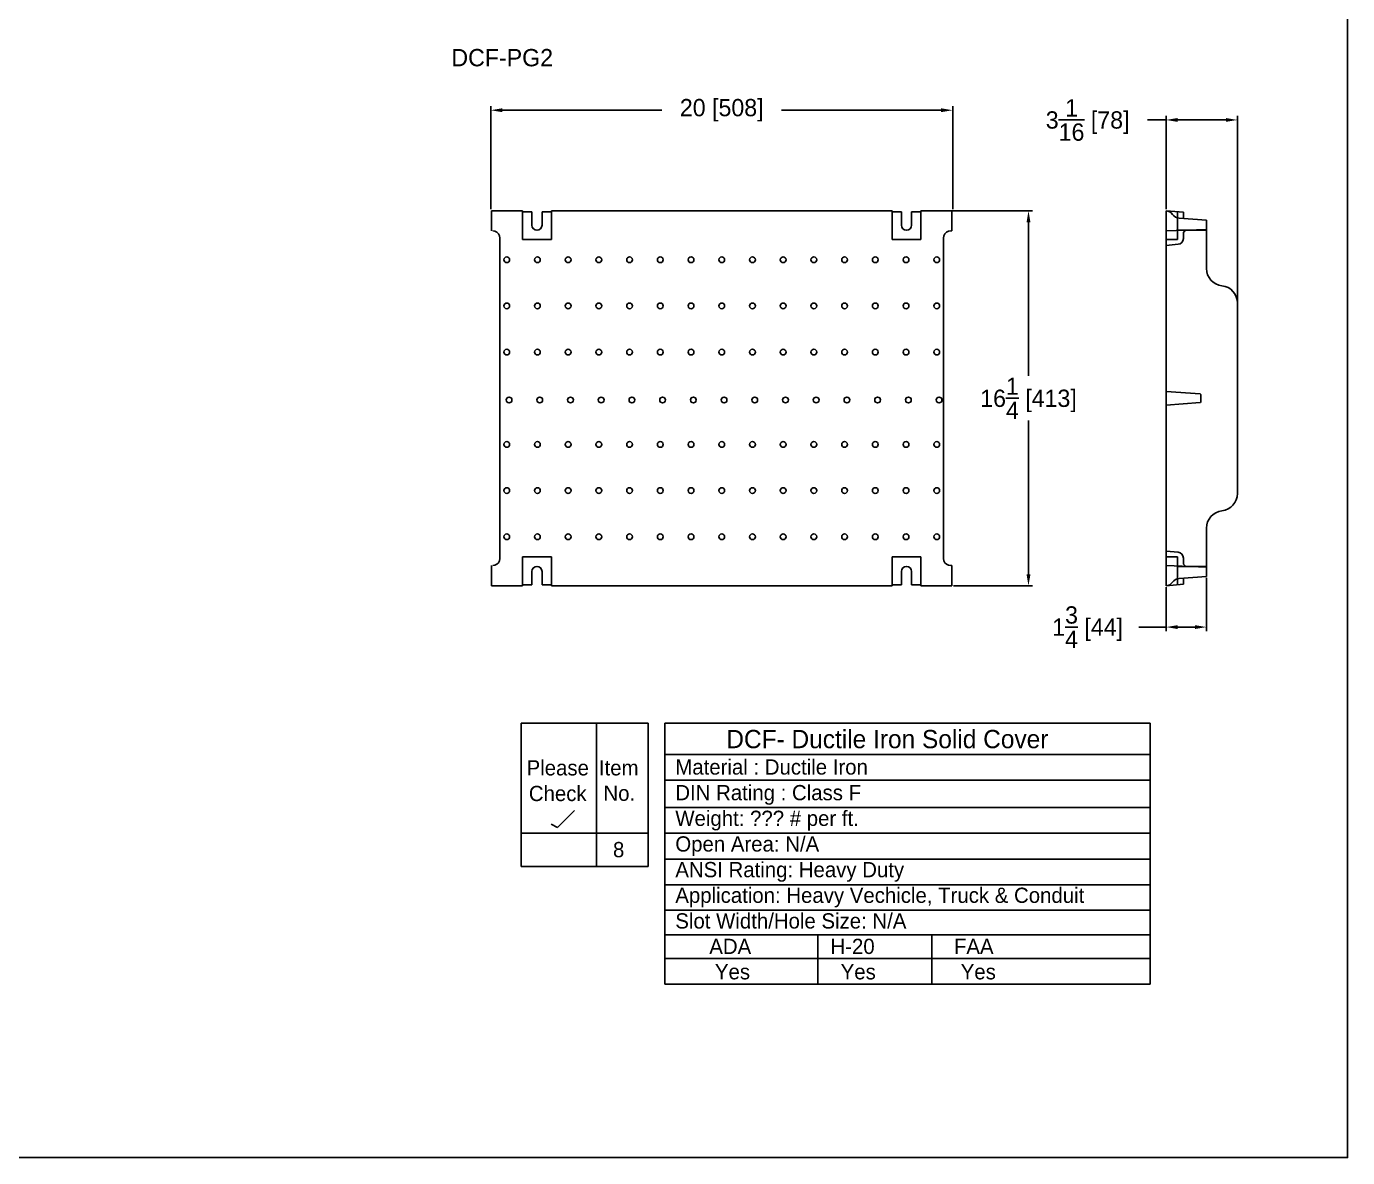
# Model space of a CAD drawing. Extents: x 168 to 616, y -89 to 7.
# Drawn here: x 395 to 452.2, y -89.4 to -40.4 of the extents above; entities that cross this region are included whole.
import ezdxf

# ---------------------------------------------------------------- set-up
doc = ezdxf.new("R2010")
doc.units = 0
doc.header["$LTSCALE"] = 0.5
doc.header["$MEASUREMENT"] = 0
doc.layers.get('0').update_dxf_attribs({"linetype": 'CONTINUOUS'})
doc.layers.get('DEFPOINTS').update_dxf_attribs({"linetype": 'CONTINUOUS'})
doc.layers.add('DIM', color=2, linetype='CONTINUOUS')
doc.styles.add('FT_FONT', font='ROMANS.SHX', dxfattribs={"width": 0.9})
doc.dimstyles.get("Standard").update_dxf_attribs({"dimtxt": 0.75, "dimasz": 0.18, "dimexe": 0.18, "dimexo": 0.0625, "dimgap": 0.09375, "dimtad": 0, "dimtih": 1, "dimtoh": 1, "dimdec": 4, "dimzin": 0, "dimdsep": 46, "dimlunit": 5, "dimtxsty": 'FT_FONT', "dimcen": 0.09, "dimclrt": 256, "dimadec": 0, "dimazin": 0, "dimtp": 0.03125, "dimtfac": 1, "dimtdec": 4, "dimtofl": 0, "dimtmove": 0, "dimatfit": 3, "dimfxl": 0, "dimtolj": 1, "dimtzin": 0, "dimarcsym": 0})

# ---------------------------------------------------------------- blocks, each defined once
blk = doc.blocks.new('*D34')
at = {"color": 0, "lineweight": -2}
for p, q in [((444.349, -44.468), (443.547, -44.468)), ((444.349, -48.337), (444.349, -44.288)), ((444.849, -44.468), (446.939, -44.468)), ((447.439, -53.568), (447.439, -44.288))]:
    blk.add_line(p, q, dxfattribs=at)
at = {"color": 0}
for points in [[(444.849, -44.384), (444.849, -44.551), (444.349, -44.468)], [(446.939, -44.551), (446.939, -44.384), (447.439, -44.468)]]:
    blk.add_solid(points, dxfattribs=at)
at = {"layer": 'DEFPOINTS', "color": 0}
for p in [(447.439, -44.468), (444.349, -48.4), (447.439, -53.631)]:
    blk.add_point(p, dxfattribs=at)
at = {"color": 250, "insert": (440.954, -44.468), "char_height": 0.75, "attachment_point": 5}
blk.add_mtext('\\A1;3{\\H1.000000x;\\S1/16;} [78]', dxfattribs=at)
blk = doc.blocks.new('*D38')
at = {"color": 0, "lineweight": -2}
for p, q in [((433.798, -48.4), (438.573, -48.4)), ((438.393, -48.9), (438.393, -55.556)), ((438.393, -64.15), (438.393, -57.494)), ((435.143, -64.65), (438.573, -64.65))]:
    blk.add_line(p, q, dxfattribs=at)
at = {"color": 0}
for points in [[(438.477, -48.9), (438.31, -48.9), (438.393, -48.4)], [(438.31, -64.15), (438.477, -64.15), (438.393, -64.65)]]:
    blk.add_solid(points, dxfattribs=at)
at = {"layer": 'DEFPOINTS', "color": 0}
for p in [(433.735, -48.4), (438.393, -48.4), (435.08, -64.65)]:
    blk.add_point(p, dxfattribs=at)
at = {"color": 250, "insert": (438.393, -56.525), "char_height": 0.75, "attachment_point": 5}
blk.add_mtext('\\A1;16{\\H1.000000x;\\S1/4;} [413]', dxfattribs=at)
blk = doc.blocks.new('*U116')
at = {"color": 250}
for s, height, p in [('          DCF- Ductile Iron Solid Cover', 0.792, (422.365, -71.684)), ('   Material : Ductile Iron', 0.65997, (422.365, -72.828)), ('   DIN Rating : Class F', 0.65997, (422.365, -73.939)), ('   Weight: ??? # per ft.', 0.65997, (422.365, -75.051)), ('   Open Area: N/A', 0.65997, (422.365, -76.162)), ('   ANSI Rating: Heavy Duty', 0.65997, (422.365, -77.274)), ('   Application: Heavy Vechicle, Truck & Conduit', 0.65997, (422.365, -78.385)), ('   Slot Width/Hole Size: N/A', 0.65997, (422.365, -79.496)), ('         ADA              H-20              FAA', 0.65997, (422.365, -80.599)), ('          Yes                Yes               Yes', 0.65997, (422.365, -81.699))]:
    blk.add_text(s, height=height, dxfattribs=at).set_placement(p)
blk = doc.blocks.new('*U117')
at = {"color": 250}
for s, p in [('Please', (416.661, -72.864)), ('Check', (416.759, -73.975))]:
    blk.add_text(s, height=0.66, dxfattribs=at).set_placement(p)
blk = doc.blocks.new('*U118')
at = {"color": 250}
for s, p in [('Item', (419.792, -72.864)), ('No.', (419.989, -73.964))]:
    blk.add_text(s, height=0.66, dxfattribs=at).set_placement(p)
blk = doc.blocks.new('*U119')
at = {"color": 250}
blk.add_text('8', height=0.66, dxfattribs=at).set_placement((420.402, -76.407))
blk = doc.blocks.new('*D58')
at = {"color": 0, "lineweight": -2}
for p, q in [((415.11, -48.337), (415.11, -43.866)), ((415.61, -44.046), (422.517, -44.046)), ((434.61, -44.046), (427.704, -44.046)), ((435.11, -48.337), (435.11, -43.866))]:
    blk.add_line(p, q, dxfattribs=at)
at = {"color": 0}
for points in [[(415.61, -43.962), (415.61, -44.129), (415.11, -44.046)], [(434.61, -44.129), (434.61, -43.962), (435.11, -44.046)]]:
    blk.add_solid(points, dxfattribs=at)
at = {"layer": 'DEFPOINTS', "color": 0}
for p in [(435.11, -44.046), (415.11, -48.4), (435.11, -48.4)]:
    blk.add_point(p, dxfattribs=at)
at = {"color": 250, "insert": (425.11, -44.046), "char_height": 0.75, "attachment_point": 5}
blk.add_mtext('\\A1;20 [508]', dxfattribs=at)
blk = doc.blocks.new('*D66')
at = {"color": 0, "lineweight": -2}
for p, q in [((446.099, -64.307), (446.099, -66.617)), ((444.349, -64.712), (444.349, -66.617)), ((444.349, -66.437), (443.172, -66.437)), ((444.849, -66.437), (445.599, -66.437))]:
    blk.add_line(p, q, dxfattribs=at)
at = {"color": 0}
for points in [[(444.849, -66.354), (444.849, -66.521), (444.349, -66.437)], [(445.599, -66.521), (445.599, -66.354), (446.099, -66.437)]]:
    blk.add_solid(points, dxfattribs=at)
at = {"layer": 'DEFPOINTS', "color": 0}
for p in [(446.099, -64.245), (444.349, -64.65), (446.099, -66.437)]:
    blk.add_point(p, dxfattribs=at)
at = {"color": 250, "insert": (440.954, -66.437), "char_height": 0.75, "attachment_point": 5}
blk.add_mtext('\\A1;1{\\H1.000000x;\\S3/4;} [44]', dxfattribs=at)

msp = doc.modelspace()

# ---------------------------------------------------------------- linework, layer by layer
at = {"color": 250}
for p, q in [((416.48546, -48.39991), (415.14046, -48.39991)), ((415.14046, -49.27491), (415.14046, -48.39991)), ((416.48546, -48.39991), (416.48546, -49.64991)), ((416.48546, -48.44366), (416.89171, -48.44366)), ((416.89171, -48.44366), (416.89171, -49.02491)), ((417.32921, -48.44366), (417.32921, -49.02491)), ((417.32921, -48.44366), (417.73546, -48.44366)), ((432.48546, -48.39991), (417.73546, -48.39991)), ((417.73546, -48.39991), (417.73546, -49.64991)), ((432.48546, -48.39991), (432.48546, -49.64991)), ((432.48546, -48.44366), (432.89171, -48.44366)), ((432.89171, -48.44366), (432.89171, -49.02491)), ((433.32921, -48.44366), (433.32921, -49.02491)), ((433.32921, -48.44366), (433.73546, -48.44366)), ((435.08046, -48.39991), (433.73546, -48.39991)), ((433.73546, -48.39991), (433.73546, -49.64991)), ((435.08046, -49.27491), (435.08046, -48.39991)), ((444.34852, -64.64991), (444.34852, -48.39991)), ((444.34852, -48.39991), (445.09852, -48.46553)), ((444.84852, -48.44366), (444.84852, -49.64991)), ((445.09852, -48.73349), (445.09852, -48.46553)), ((446.09852, -48.80491), (444.91103, -48.72009)), ((446.09852, -50.89991), (446.09852, -48.80491)), ((415.50546, -63.46533), (415.50546, -49.5845)), ((415.50546, -49.5845), (415.50546, -63.46533)), ((417.73546, -49.64991), (416.48546, -49.64991)), ((433.73546, -49.64991), (432.48546, -49.64991)), ((434.71546, -49.5845), (434.71546, -63.46533)), ((434.71546, -63.46533), (434.71546, -49.5845)), ((435.08046, -49.27491), (435.0253, -49.27491)), ((446.09852, -49.20991), (444.34852, -49.27491)), ((444.34852, -49.64991), (444.84852, -49.64991)), ((444.84852, -49.24366), (446.09852, -49.24366)), ((445.09852, -49.40122), (445.09852, -49.60522)), ((444.87031, -49.85426), (444.34852, -49.89991)), ((447.43852, -52.39991), (447.43852, -60.64991)), ((444.34852, -56.22991), (445.82065, -56.33491)), ((445.84852, -56.36484), (445.84852, -56.68499)), ((445.82065, -56.71491), (444.34852, -56.81991)), ((446.09852, -64.24491), (446.09852, -62.14991)), ((416.48546, -64.64991), (416.48546, -63.39991)), ((417.73546, -63.39991), (416.48546, -63.39991)), ((417.73546, -64.64991), (417.73546, -63.39991)), ((432.48546, -64.64991), (432.48546, -63.39991)), ((433.73546, -63.39991), (432.48546, -63.39991)), ((433.73546, -64.64991), (433.73546, -63.39991)), ((444.87031, -63.19557), (444.34852, -63.14991)), ((444.34852, -63.39991), (444.84852, -63.39991)), ((444.84852, -64.60617), (444.84852, -63.39991)), ((445.09852, -63.6486), (445.09852, -63.44461)), ((415.14046, -63.77491), (415.14046, -64.64991)), ((416.89171, -64.60617), (416.89171, -64.02491)), ((417.32921, -64.60617), (417.32921, -64.02491)), ((432.89171, -64.60617), (432.89171, -64.02491)), ((433.32921, -64.60617), (433.32921, -64.02491)), ((435.08046, -63.77491), (435.0253, -63.77491)), ((435.08046, -63.77491), (435.08046, -64.64991)), ((444.34852, -63.77491), (446.09852, -63.83991)), ((446.09852, -63.80616), (444.84852, -63.80616)), ((416.48546, -64.60617), (416.89171, -64.60617)), ((417.32921, -64.60617), (417.73546, -64.60617)), ((432.48546, -64.60617), (432.89171, -64.60617)), ((433.32921, -64.60617), (433.73546, -64.60617)), ((445.09852, -64.5843), (444.34852, -64.64991)), ((444.91103, -64.32974), (446.09852, -64.24491)), ((445.09852, -64.5843), (445.09852, -64.31634)), ((416.48546, -64.64991), (415.14046, -64.64991)), ((432.48546, -64.64991), (417.73546, -64.64991)), ((435.08046, -64.64991), (433.73546, -64.64991)), ((416.42541, -70.59918), (416.42541, -76.81047)), ((421.93014, -70.59918), (416.42541, -70.59918)), ((419.68133, -70.59918), (419.68133, -76.81047)), ((421.93014, -70.59918), (421.93014, -76.81047)), ((443.65818, -70.59918), (422.64463, -70.59918)), ((422.64463, -70.59918), (422.64463, -81.91038)), ((443.65818, -70.59918), (443.65818, -81.91038)), ((443.65818, -71.9529), (422.64463, -71.9529)), ((443.65818, -73.06756), (422.64463, -73.06756)), ((443.65818, -74.24978), (422.64463, -74.24978)), ((417.99484, -75.12589), (418.73996, -74.38077)), ((421.93014, -75.36254), (416.42541, -75.36254)), ((417.99484, -75.12589), (417.72808, -74.97188)), ((443.65818, -75.36254), (422.64463, -75.36254)), ((443.65818, -76.49209), (422.64463, -76.49209)), ((421.93014, -76.81047), (416.42541, -76.81047)), ((443.65818, -77.60322), (422.64463, -77.60322)), ((443.65818, -78.69562), (422.64463, -78.69562)), ((443.65818, -79.76525), (422.64463, -79.76525)), ((429.26567, -79.76525), (429.26567, -81.91038)), ((434.20515, -79.76525), (434.20515, -81.91038)), ((443.65818, -80.79554), (422.64463, -80.79554)), ((443.65818, -81.91038), (422.64463, -81.91038))]:
    msp.add_line(p, q, dxfattribs=at)
for points in [[(415.19563, -49.27491), (415.29112, -49.28996), (415.37831, -49.33439), (415.44599, -49.40202), (415.49043, -49.48915), (415.50546, -49.5845)], [(434.71546, -49.5845), (434.7305, -49.48915), (434.77494, -49.40202), (434.84262, -49.33439), (434.92981, -49.28996), (435.0253, -49.27491)], [(415.19563, -63.77491), (415.29112, -63.75987), (415.37831, -63.71544), (415.44599, -63.6478), (415.49043, -63.56068), (415.50546, -63.46533)], [(434.71546, -63.46533), (434.7305, -63.56068), (434.77494, -63.6478), (434.84262, -63.71544), (434.92981, -63.75987), (435.0253, -63.77491)]]:
    msp.add_lwpolyline(points, dxfattribs=at)
for centre in [(415.80046, -50.52491), (417.13046, -50.52491), (418.46046, -50.52491), (419.79046, -50.52491), (421.12046, -50.52491), (422.45046, -50.52491), (423.78046, -50.52491), (425.11046, -50.52491), (426.44046, -50.52491), (427.77046, -50.52491), (429.10046, -50.52491), (430.43046, -50.52491), (431.76046, -50.52491), (433.09046, -50.52491), (434.42046, -50.52491), (415.80046, -52.52491), (417.13046, -52.52491), (418.46046, -52.52491), (419.79046, -52.52491), (421.12046, -52.52491), (422.45046, -52.52491), (423.78046, -52.52491), (425.11046, -52.52491), (426.44046, -52.52491), (427.77046, -52.52491), (429.10046, -52.52491), (430.43046, -52.52491), (431.76046, -52.52491), (433.09046, -52.52491), (434.42046, -52.52491), (415.80046, -54.52491), (417.13046, -54.52491), (418.46046, -54.52491), (419.79046, -54.52491), (421.12046, -54.52491), (422.45046, -54.52491), (423.78046, -54.52491), (425.11046, -54.52491), (426.44046, -54.52491), (427.77046, -54.52491), (429.10046, -54.52491), (430.43046, -54.52491), (431.76046, -54.52491), (433.09046, -54.52491), (434.42046, -54.52491), (415.90085, -56.5994), (417.23085, -56.5994), (418.56085, -56.5994), (419.89085, -56.5994), (421.22085, -56.5994), (422.55085, -56.5994), (423.88085, -56.5994), (425.21085, -56.5994), (426.54085, -56.5994), (427.87085, -56.5994), (429.20085, -56.5994), (430.53085, -56.5994), (431.86085, -56.5994), (433.19085, -56.5994), (434.52085, -56.5994), (415.80046, -58.52491), (417.13046, -58.52491), (418.46046, -58.52491), (419.79046, -58.52491), (421.12046, -58.52491), (422.45046, -58.52491), (423.78046, -58.52491), (425.11046, -58.52491), (426.44046, -58.52491), (427.77046, -58.52491), (429.10046, -58.52491), (430.43046, -58.52491), (431.76046, -58.52491), (433.09046, -58.52491), (434.42046, -58.52491), (415.80046, -60.52491), (417.13046, -60.52491), (418.46046, -60.52491), (419.79046, -60.52491), (421.12046, -60.52491), (422.45046, -60.52491), (423.78046, -60.52491), (425.11046, -60.52491), (426.44046, -60.52491), (427.77046, -60.52491), (429.10046, -60.52491), (430.43046, -60.52491), (431.76046, -60.52491), (433.09046, -60.52491), (434.42046, -60.52491), (415.80046, -62.52491), (417.13046, -62.52491), (418.46046, -62.52491), (419.79046, -62.52491), (421.12046, -62.52491), (422.45046, -62.52491), (423.78046, -62.52491), (425.11046, -62.52491), (426.44046, -62.52491), (427.77046, -62.52491), (429.10046, -62.52491), (430.43046, -62.52491), (431.76046, -62.52491), (433.09046, -62.52491), (434.42046, -62.52491)]:
    msp.add_circle(centre, 0.125, dxfattribs=at)
for centre, radius, start, end in [((444.3218, -48.77396), 0.375, 34.788794, 85.914383), ((444.93775, -48.34605), 0.375, 214.788794, 265.914383), ((417.11046, -49.02491), 0.21875, 180, 0), ((433.11046, -49.02491), 0.21875, 180, 0), ((444.84852, -49.60522), 0.25, 275, 0), ((445.25852, -49.40122), 0.16, 92.127151, 180), ((446.85329, -50.89991), 0.75478, 180, 263.550955), ((446.68374, -52.39991), 0.75478, 0, 83.550955), ((445.81852, -56.36484), 0.03, 0, 85.920287), ((445.81852, -56.68499), 0.03, 274.079713, 0), ((446.68374, -60.64991), 0.75478, 276.449045, 0), ((446.85329, -62.14991), 0.75478, 96.449045, 180), ((444.84852, -63.44461), 0.25, 0, 85), ((417.11046, -64.02491), 0.21875, 360, 180), ((433.11046, -64.02491), 0.21875, 360, 180), ((445.25852, -63.6486), 0.16, 180, 267.872849), ((444.3218, -64.27587), 0.375, 274.085617, 325.211206), ((444.93775, -64.70378), 0.375, 94.085617, 145.211206)]:
    msp.add_arc(centre, radius, start, end, dxfattribs=at)
at = {"layer": 'DIM'}
msp.add_lwpolyline([(332.00223, 7.24561), (452.2095, 7.24561), (452.2095, -89.41947), (332.00223, -89.41947)], close=True, dxfattribs=at)

# ---------------------------------------------------------------- block references
for name in ['*U116', '*U117', '*U118', '*U119']:
    msp.add_blockref(name, (0, 0))

# ---------------------------------------------------------------- texts
at = {"color": 250}
msp.add_text('DCF-PG2', height=0.75, dxfattribs=at).set_placement((413.40442, -42.143))

# ---------------------------------------------------------------- dimensions: what is measured, and where the dimension line sits
dim = msp.add_linear_dim(base=(435.11046, -44.04576), p1=(415.11046, -48.39991), p2=(435.11046, -48.39991), dimstyle='Standard', override={"dimasz": 0.5, "dimtxsty": 'Standard', "dimclrt": 250, "dimtdec": 5}, dxfattribs=at)
dim.commit()
dim.dimension.update_dxf_attribs({"geometry": '*D58', "text_midpoint": (425.11046, -44.04576)})
for base, p1, p2, picture, middle in [((447.43852, -44.4678), (444.34852, -48.39991), (447.43852, -53.63053), '*D34', (440.95365, -44.4678)), ((446.09852, -66.43742), (444.34852, -64.64991), (446.09852, -64.24491), '*D66', (440.95365, -66.43742))]:
    dim = msp.add_linear_dim(base=base, p1=p1, p2=p2, dimstyle='Standard', override={"dimasz": 0.5, "dimtxsty": 'Standard', "dimclrt": 250, "dimtdec": 5}, dxfattribs=at)
    dim.commit()
    dim.dimension.update_dxf_attribs({"geometry": picture, "text_midpoint": middle, "dimtype": 160})
dim = msp.add_linear_dim(base=(438.39335, -48.39991), p1=(435.08046, -64.64991), p2=(433.73546, -48.39991), angle=90, dimstyle='Standard', override={"dimasz": 0.5, "dimtxsty": 'Standard', "dimclrt": 250, "dimtdec": 5}, dxfattribs=at)
dim.commit()
dim.dimension.update_dxf_attribs({"geometry": '*D38', "text_midpoint": (438.39335, -56.52491)})

doc.saveas('drawing.dxf')
